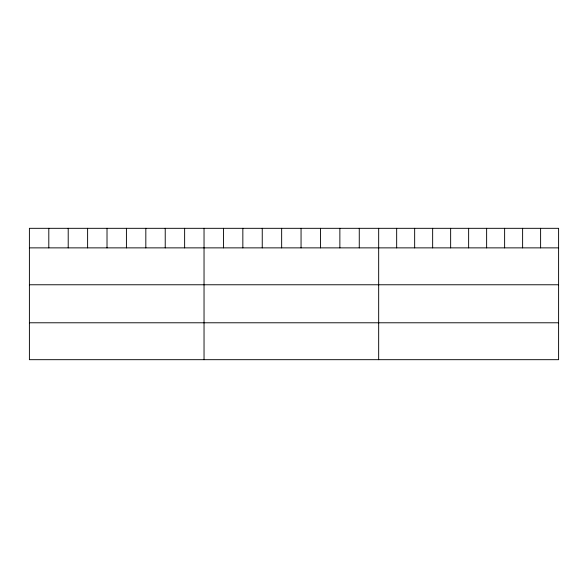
<?xml version="1.0" encoding="UTF-8"?>
<svg xmlns="http://www.w3.org/2000/svg" width="588" height="588" viewBox="0 0 588 588"><rect width="100%" height="100%" fill="white"/><g stroke="black" fill="none" stroke-linecap="round" stroke-linejoin="round"><path stroke-width="0.88" d="M558.6 247.871L558.6 359.68L29.4 359.68L29.4 228.32L558.6 228.32L558.6 247.871L29.4 247.871M29.4 284.768L558.6 284.768M29.4 322.783L558.6 322.783M540.607 228.32L540.607 247.871M522.614 228.32L522.614 247.871M504.622 228.32L504.622 247.871M486.629 228.32L486.629 247.871M468.636 228.32L468.636 247.871M450.643 228.32L450.643 247.871M432.65 228.32L432.65 247.871M414.658 228.32L414.658 247.871M396.665 228.32L396.665 247.871M378.672 228.32L378.672 359.68M359.268 228.32L359.268 247.871M339.864 228.32L339.864 247.871M320.46 228.32L320.46 247.871M301.056 228.32L301.056 247.871M281.652 228.32L281.652 247.871M262.248 228.32L262.248 247.871M242.844 228.32L242.844 247.871M223.44 228.32L223.44 247.871M204.036 228.32L204.036 359.68M184.632 228.32L184.632 247.871M165.228 228.32L165.228 247.871M145.824 228.32L145.824 247.871M126.42 228.32L126.42 247.871M107.016 228.32L107.016 247.871M87.612 228.32L87.612 247.871M68.208 228.32L68.208 247.871M48.804 228.32L48.804 247.871"/></g></svg>
